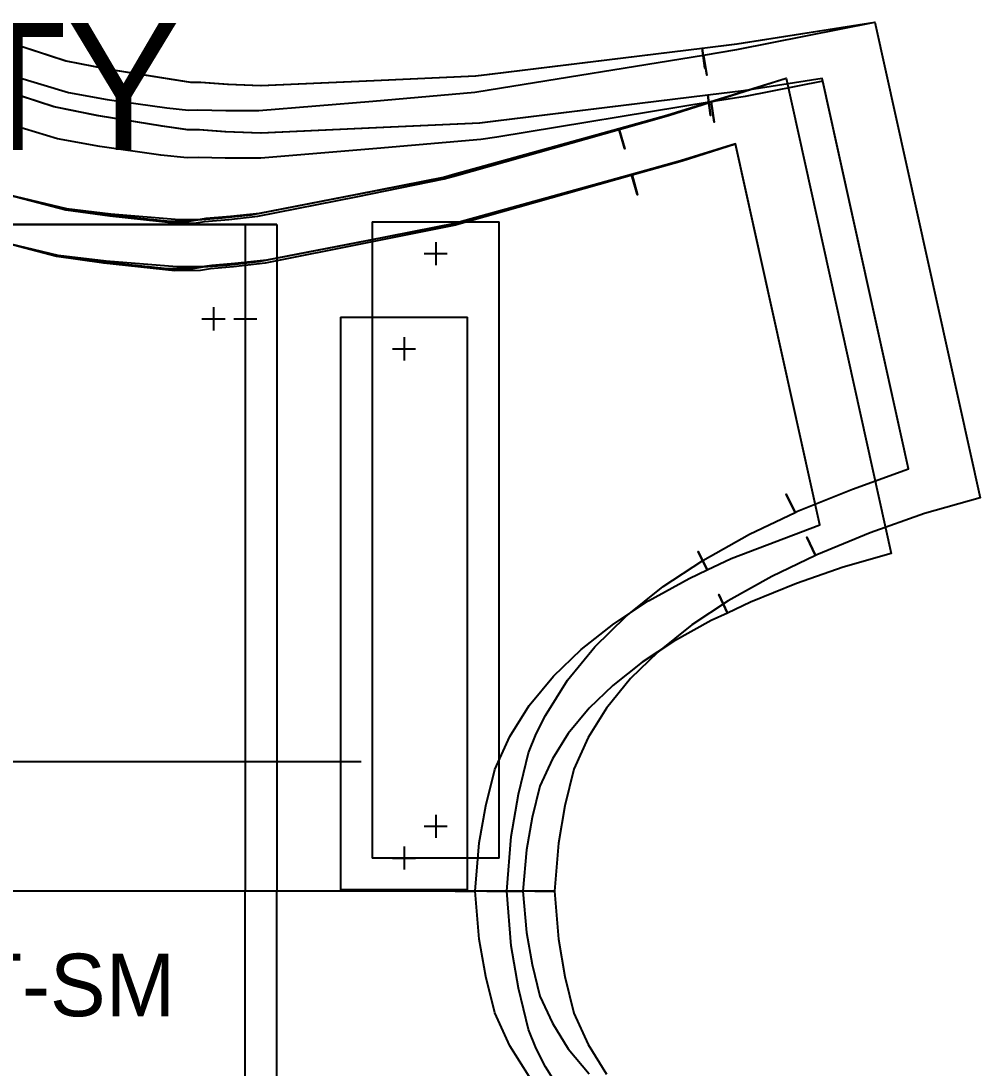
# Model space of a CAD drawing. Header units: inches. Extents: x 0 to 19.7, y 0 to 24.4.
# Drawn here: x 12.15 to 19.71, y 10.81 to 19.06 of the extents above; entities that cross this region are included whole.
import ezdxf
from ezdxf.enums import TextEntityAlignment as Align

# ---------------------------------------------------------------- set-up
doc = ezdxf.new("R2010")
doc.units = ezdxf.units.IN

msp = doc.modelspace()

# ---------------------------------------------------------------- linework, layer by layer
at = {"layer": 'T001L001'}
for points in [[(12.048, 18.891), (12.509, 18.742), (12.832, 18.678), (13.327, 18.598), (13.495, 18.572), (13.57, 18.573), (13.787, 18.558), (14.046, 18.547), (14.937, 18.587), (15.737, 18.623), (15.848, 18.637), (17.521, 18.842), (17.54, 18.683), (17.521, 18.842), (17.796, 18.875), (18.881, 19.045), (19.71, 15.299), (19.272, 15.174), (18.844, 15.022), (18.424, 14.85), (18.414, 14.845), (18.345, 14.989), (18.414, 14.845), (18.068, 14.679), (17.724, 14.487), (17.439, 14.297), (17.171, 14.084), (16.956, 13.874), (16.766, 13.642), (16.621, 13.41), (16.509, 13.161), (16.438, 12.872), (16.388, 12.578), (16.358, 12.2), (16.201, 12.2), (16.358, 12.2), (16.388, 11.823), (16.438, 11.529), (16.509, 11.24), (16.621, 10.991), (16.766, 10.759)], [(12.048, 18.891), (12.507, 18.742), (12.828, 18.678), (13.32, 18.598), (13.489, 18.572), (13.564, 18.573), (13.781, 18.558), (14.04, 18.547), (14.933, 18.587), (15.733, 18.623), (15.845, 18.637), (17.521, 18.842), (17.54, 18.683), (17.521, 18.842), (17.794, 18.875), (18.881, 19.045), (19.71, 15.299), (19.272, 15.174), (18.844, 15.022), (18.424, 14.85), (18.414, 14.845), (18.345, 14.989), (18.414, 14.845), (18.068, 14.679), (17.724, 14.487), (17.439, 14.297), (17.171, 14.084), (16.956, 13.874), (16.766, 13.642), (16.621, 13.41), (16.509, 13.161), (16.438, 12.872), (16.388, 12.578), (16.358, 12.2), (16.201, 12.2), (16.358, 12.2), (16.388, 11.823), (16.438, 11.529), (16.509, 11.24), (16.621, 10.991), (16.766, 10.759)], [(12.048, 18.891), (12.507, 18.742), (12.828, 18.678), (13.32, 18.598), (13.489, 18.572), (13.564, 18.573), (13.781, 18.558), (14.04, 18.547), (14.933, 18.587), (15.733, 18.623), (15.845, 18.637), (17.521, 18.842), (17.54, 18.683), (17.521, 18.842), (17.794, 18.875), (18.881, 19.045), (19.71, 15.299), (19.272, 15.174), (18.844, 15.022), (18.424, 14.85), (18.414, 14.845), (18.345, 14.989), (18.414, 14.845), (18.068, 14.679), (17.724, 14.487), (17.439, 14.297), (17.171, 14.084), (16.956, 13.874), (16.766, 13.642), (16.621, 13.41), (16.509, 13.161), (16.438, 12.872), (16.388, 12.578), (16.358, 12.2), (16.201, 12.2), (16.358, 12.2), (16.388, 11.823), (16.438, 11.529), (16.509, 11.24), (16.621, 10.991), (16.766, 10.759)], [(12.048, 18.891), (12.507, 18.742), (12.828, 18.678), (13.32, 18.598), (13.489, 18.572), (13.564, 18.573), (13.781, 18.558), (14.04, 18.547), (14.933, 18.587), (15.733, 18.623), (15.845, 18.637), (17.521, 18.842), (17.54, 18.683), (17.521, 18.842), (17.794, 18.875), (18.881, 19.045), (19.71, 15.299), (19.272, 15.174), (18.844, 15.022), (18.424, 14.85), (18.414, 14.845), (18.345, 14.989), (18.414, 14.845), (18.068, 14.679), (17.724, 14.487), (17.439, 14.297), (17.171, 14.084), (16.956, 13.874), (16.766, 13.642), (16.621, 13.41), (16.509, 13.161), (16.438, 12.872), (16.388, 12.578), (16.358, 12.2), (16.201, 12.2), (16.358, 12.2), (16.388, 11.823), (16.438, 11.529), (16.509, 11.24), (16.621, 10.991), (16.766, 10.759)], [(12.048, 18.891), (12.507, 18.742), (12.828, 18.678), (13.32, 18.598), (13.489, 18.572), (13.564, 18.573), (13.781, 18.558), (14.04, 18.547), (14.933, 18.587), (15.733, 18.623), (15.845, 18.637), (17.521, 18.842), (17.54, 18.683), (17.521, 18.842), (17.794, 18.875), (18.881, 19.045), (19.71, 15.299), (19.272, 15.174), (18.844, 15.022), (18.424, 14.85), (18.414, 14.845), (18.345, 14.989), (18.414, 14.845), (18.068, 14.679), (17.724, 14.487), (17.439, 14.297), (17.171, 14.084), (16.956, 13.874), (16.766, 13.642), (16.621, 13.41), (16.509, 13.161), (16.438, 12.872), (16.388, 12.578), (16.358, 12.2), (16.201, 12.2), (16.358, 12.2), (16.388, 11.823), (16.438, 11.529), (16.509, 11.24), (16.621, 10.991), (16.766, 10.759)], [(12.048, 18.891), (12.507, 18.742), (12.828, 18.678), (13.32, 18.598), (13.489, 18.572), (13.564, 18.573), (13.781, 18.558), (14.04, 18.547), (14.933, 18.587), (15.733, 18.623), (15.845, 18.637), (17.521, 18.842), (17.54, 18.683), (17.521, 18.842), (17.794, 18.875), (18.881, 19.045), (19.71, 15.299), (19.272, 15.174), (18.844, 15.022), (18.424, 14.85), (18.414, 14.845), (18.345, 14.989), (18.414, 14.845), (18.068, 14.679), (17.724, 14.487), (17.439, 14.297), (17.171, 14.084), (16.956, 13.874), (16.766, 13.642), (16.621, 13.41), (16.509, 13.161), (16.438, 12.872), (16.388, 12.578), (16.358, 12.2), (16.201, 12.2), (16.358, 12.2), (16.388, 11.823), (16.438, 11.529), (16.509, 11.24), (16.621, 10.991), (16.766, 10.759)], [(12.048, 18.891), (12.507, 18.742), (12.828, 18.678), (13.32, 18.598), (13.489, 18.572), (13.564, 18.573), (13.781, 18.558), (14.04, 18.547), (14.933, 18.587), (15.733, 18.623), (15.845, 18.637), (17.521, 18.842), (17.54, 18.683), (17.521, 18.842), (17.794, 18.875), (18.881, 19.045), (19.71, 15.299), (19.272, 15.174), (18.844, 15.022), (18.424, 14.85), (18.414, 14.845), (18.345, 14.989), (18.414, 14.845), (18.068, 14.679), (17.724, 14.487), (17.439, 14.297), (17.171, 14.084), (16.956, 13.874), (16.766, 13.642), (16.621, 13.41), (16.509, 13.161), (16.438, 12.872), (16.388, 12.578), (16.358, 12.2), (16.201, 12.2), (16.358, 12.2), (16.388, 11.823), (16.438, 11.529), (16.509, 11.24), (16.621, 10.991), (16.766, 10.759)], [(12.048, 18.891), (12.507, 18.742), (12.828, 18.678), (13.32, 18.598), (13.489, 18.572), (13.564, 18.573), (13.781, 18.558), (14.04, 18.547), (14.933, 18.587), (15.733, 18.623), (15.845, 18.637), (17.521, 18.842), (17.54, 18.683), (17.521, 18.842), (17.794, 18.875), (18.881, 19.045), (19.71, 15.299), (19.272, 15.174), (18.844, 15.022), (18.424, 14.85), (18.414, 14.845), (18.345, 14.989), (18.414, 14.845), (18.068, 14.679), (17.724, 14.487), (17.439, 14.297), (17.171, 14.084), (16.956, 13.874), (16.766, 13.642), (16.621, 13.41), (16.509, 13.161), (16.438, 12.872), (16.388, 12.578), (16.358, 12.2), (16.201, 12.2), (16.358, 12.2), (16.388, 11.823), (16.438, 11.529), (16.509, 11.24), (16.621, 10.991), (16.766, 10.759)], [(12.048, 18.891), (12.507, 18.742), (12.828, 18.678), (13.32, 18.598), (13.489, 18.572), (13.564, 18.573), (13.781, 18.558), (14.04, 18.547), (14.933, 18.587), (15.733, 18.623), (15.845, 18.637), (17.521, 18.842), (17.54, 18.683), (17.521, 18.842), (17.794, 18.875), (18.881, 19.045), (19.71, 15.299), (19.272, 15.174), (18.844, 15.022), (18.424, 14.85), (18.414, 14.845), (18.345, 14.989), (18.414, 14.845), (18.068, 14.679), (17.724, 14.487), (17.439, 14.297), (17.171, 14.084), (16.956, 13.874), (16.766, 13.642), (16.621, 13.41), (16.509, 13.161), (16.438, 12.872), (16.388, 12.578), (16.358, 12.2), (16.201, 12.2), (16.358, 12.2), (16.388, 11.823), (16.438, 11.529), (16.509, 11.24), (16.621, 10.991), (16.766, 10.759)], [(12.048, 18.891), (12.507, 18.742), (12.828, 18.678), (13.32, 18.598), (13.489, 18.572), (13.564, 18.573), (13.781, 18.558), (14.04, 18.547), (14.933, 18.587), (15.733, 18.623), (15.845, 18.637), (17.521, 18.842), (17.54, 18.683), (17.521, 18.842), (17.794, 18.875), (18.881, 19.045), (19.71, 15.299), (19.272, 15.174), (18.844, 15.022), (18.424, 14.85), (18.414, 14.845), (18.345, 14.989), (18.414, 14.845), (18.068, 14.679), (17.724, 14.487), (17.439, 14.297), (17.171, 14.084), (16.956, 13.874), (16.766, 13.642), (16.621, 13.41), (16.509, 13.161), (16.438, 12.872), (16.388, 12.578), (16.358, 12.2), (16.201, 12.2), (16.358, 12.2), (16.388, 11.823), (16.438, 11.529), (16.509, 11.24), (16.621, 10.991), (16.766, 10.759)], [(12.048, 18.891), (12.507, 18.742), (12.828, 18.678), (13.32, 18.598), (13.489, 18.572), (13.564, 18.573), (13.781, 18.558), (14.04, 18.547), (14.933, 18.587), (15.733, 18.623), (15.845, 18.637), (17.521, 18.842), (17.54, 18.683), (17.521, 18.842), (17.794, 18.875), (18.881, 19.045), (19.71, 15.299), (19.272, 15.174), (18.844, 15.022), (18.424, 14.85), (18.414, 14.845), (18.345, 14.989), (18.414, 14.845), (18.068, 14.679), (17.724, 14.487), (17.439, 14.297), (17.171, 14.084), (16.956, 13.874), (16.766, 13.642), (16.621, 13.41), (16.509, 13.161), (16.438, 12.872), (16.388, 12.578), (16.358, 12.2), (16.201, 12.2), (16.358, 12.2), (16.388, 11.823), (16.438, 11.529), (16.509, 11.24), (16.621, 10.991), (16.766, 10.759)], [(12.09, 18.624), (12.528, 18.492), (12.833, 18.437), (13.301, 18.37), (13.472, 18.352), (13.547, 18.356), (13.767, 18.349), (14.028, 18.349), (14.925, 18.424), (15.729, 18.493), (15.841, 18.512), (17.53, 18.787), (17.556, 18.629), (17.53, 18.787), (17.794, 18.83), (18.881, 19.045), (19.71, 15.299), (19.272, 15.174), (18.844, 15.022), (18.424, 14.85), (18.414, 14.845), (18.345, 14.989), (18.414, 14.845), (18.068, 14.679), (17.724, 14.487), (17.439, 14.297), (17.171, 14.084), (16.956, 13.874), (16.766, 13.642), (16.621, 13.41), (16.509, 13.161), (16.438, 12.872), (16.388, 12.578), (16.358, 12.2), (16.201, 12.2), (16.358, 12.2), (16.388, 11.823), (16.438, 11.529), (16.509, 11.24), (16.621, 10.991), (16.766, 10.759)], [(16.458, 10.54), (16.286, 10.816), (16.213, 10.961), (16.152, 11.111), (16.073, 11.437), (16.016, 11.77), (15.982, 12.2), (15.824, 12.2), (15.982, 12.2), (16.016, 12.631), (16.073, 12.963), (16.152, 13.29), (16.213, 13.44), (16.286, 13.585), (16.458, 13.861), (16.675, 14.125), (16.92, 14.365), (17.214, 14.599), (17.526, 14.806), (17.892, 15.011), (18.252, 15.183), (18.183, 15.328), (18.252, 15.183), (18.271, 15.193), (18.706, 15.366), (19.147, 15.528), (18.467, 18.601), (17.847, 18.504), (17.566, 18.47), (17.586, 18.311), (17.566, 18.47), (15.894, 18.265), (15.768, 18.249), (14.954, 18.212), (14.046, 18.172), (13.766, 18.183), (13.559, 18.198), (13.47, 18.197), (13.269, 18.227), (12.765, 18.309), (12.415, 18.378), (11.83, 18.567)], [(16.458, 10.54), (16.286, 10.816), (16.213, 10.961), (16.152, 11.111), (16.073, 11.437), (16.016, 11.77), (15.982, 12.2), (15.824, 12.2), (15.982, 12.2), (16.016, 12.631), (16.073, 12.963), (16.152, 13.29), (16.213, 13.44), (16.286, 13.585), (16.458, 13.861), (16.675, 14.125), (16.92, 14.365), (17.214, 14.599), (17.526, 14.806), (17.892, 15.011), (18.252, 15.183), (18.183, 15.328), (18.252, 15.183), (18.271, 15.193), (18.706, 15.366), (19.147, 15.528), (18.467, 18.601), (17.846, 18.504), (17.566, 18.47), (17.586, 18.311), (17.566, 18.47), (15.891, 18.265), (15.765, 18.249), (14.95, 18.212), (14.041, 18.172), (13.76, 18.183), (13.553, 18.198), (13.463, 18.197), (13.262, 18.227), (12.761, 18.309), (12.412, 18.379), (11.863, 18.556)], [(16.458, 10.54), (16.286, 10.816), (16.213, 10.961), (16.152, 11.111), (16.073, 11.437), (16.016, 11.77), (15.982, 12.2), (15.824, 12.2), (15.982, 12.2), (16.016, 12.631), (16.073, 12.963), (16.152, 13.29), (16.213, 13.44), (16.286, 13.585), (16.458, 13.861), (16.675, 14.125), (16.92, 14.365), (17.214, 14.599), (17.526, 14.806), (17.892, 15.011), (18.252, 15.183), (18.183, 15.328), (18.252, 15.183), (18.271, 15.193), (18.706, 15.366), (19.147, 15.528), (18.467, 18.601), (17.846, 18.504), (17.566, 18.47), (17.586, 18.311), (17.566, 18.47), (15.891, 18.265), (15.765, 18.249), (14.95, 18.212), (14.041, 18.172), (13.76, 18.183), (13.553, 18.198), (13.463, 18.197), (13.262, 18.227), (12.761, 18.309), (12.412, 18.379), (11.863, 18.556)], [(16.458, 10.54), (16.286, 10.816), (16.213, 10.961), (16.152, 11.111), (16.073, 11.437), (16.016, 11.77), (15.982, 12.2), (15.824, 12.2), (15.982, 12.2), (16.016, 12.631), (16.073, 12.963), (16.152, 13.29), (16.213, 13.44), (16.286, 13.585), (16.458, 13.861), (16.675, 14.125), (16.92, 14.365), (17.214, 14.599), (17.526, 14.806), (17.892, 15.011), (18.252, 15.183), (18.183, 15.328), (18.252, 15.183), (18.271, 15.193), (18.706, 15.366), (19.147, 15.528), (18.467, 18.601), (17.846, 18.504), (17.566, 18.47), (17.586, 18.311), (17.566, 18.47), (15.891, 18.265), (15.765, 18.249), (14.95, 18.212), (14.041, 18.172), (13.76, 18.183), (13.553, 18.198), (13.463, 18.197), (13.262, 18.227), (12.761, 18.309), (12.412, 18.379), (11.863, 18.556)], [(16.458, 10.54), (16.286, 10.816), (16.213, 10.961), (16.152, 11.111), (16.073, 11.437), (16.016, 11.77), (15.982, 12.2), (15.824, 12.2), (15.982, 12.2), (16.016, 12.631), (16.073, 12.963), (16.152, 13.29), (16.213, 13.44), (16.286, 13.585), (16.458, 13.861), (16.675, 14.125), (16.92, 14.365), (17.214, 14.599), (17.526, 14.806), (17.892, 15.011), (18.252, 15.183), (18.183, 15.328), (18.252, 15.183), (18.271, 15.193), (18.706, 15.366), (19.147, 15.528), (18.467, 18.601), (17.846, 18.504), (17.566, 18.47), (17.586, 18.311), (17.566, 18.47), (15.891, 18.265), (15.765, 18.249), (14.95, 18.212), (14.041, 18.172), (13.76, 18.183), (13.553, 18.198), (13.463, 18.197), (13.262, 18.227), (12.761, 18.309), (12.412, 18.379), (11.863, 18.556)], [(16.458, 10.54), (16.286, 10.816), (16.213, 10.961), (16.152, 11.111), (16.073, 11.437), (16.016, 11.77), (15.982, 12.2), (15.824, 12.2), (15.982, 12.2), (16.016, 12.631), (16.073, 12.963), (16.152, 13.29), (16.213, 13.44), (16.286, 13.585), (16.458, 13.861), (16.675, 14.125), (16.92, 14.365), (17.214, 14.599), (17.526, 14.806), (17.892, 15.011), (18.252, 15.183), (18.183, 15.328), (18.252, 15.183), (18.271, 15.193), (18.706, 15.366), (19.147, 15.528), (18.467, 18.601), (17.846, 18.504), (17.566, 18.47), (17.586, 18.311), (17.566, 18.47), (15.891, 18.265), (15.765, 18.249), (14.95, 18.212), (14.041, 18.172), (13.76, 18.183), (13.553, 18.198), (13.463, 18.197), (13.262, 18.227), (12.761, 18.309), (12.412, 18.379), (11.863, 18.556)], [(16.458, 10.54), (16.286, 10.816), (16.213, 10.961), (16.152, 11.111), (16.073, 11.437), (16.016, 11.77), (15.982, 12.2), (15.824, 12.2), (15.982, 12.2), (16.016, 12.631), (16.073, 12.963), (16.152, 13.29), (16.213, 13.44), (16.286, 13.585), (16.458, 13.861), (16.675, 14.125), (16.92, 14.365), (17.214, 14.599), (17.526, 14.806), (17.892, 15.011), (18.252, 15.183), (18.183, 15.328), (18.252, 15.183), (18.271, 15.193), (18.706, 15.366), (19.147, 15.528), (18.467, 18.601), (17.846, 18.504), (17.566, 18.47), (17.586, 18.311), (17.566, 18.47), (15.891, 18.265), (15.765, 18.249), (14.95, 18.212), (14.041, 18.172), (13.76, 18.183), (13.553, 18.198), (13.463, 18.197), (13.262, 18.227), (12.761, 18.309), (12.412, 18.379), (11.863, 18.556)], [(16.458, 10.54), (16.286, 10.816), (16.213, 10.961), (16.152, 11.111), (16.073, 11.437), (16.016, 11.77), (15.982, 12.2), (15.824, 12.2), (15.982, 12.2), (16.016, 12.631), (16.073, 12.963), (16.152, 13.29), (16.213, 13.44), (16.286, 13.585), (16.458, 13.861), (16.675, 14.125), (16.92, 14.365), (17.214, 14.599), (17.526, 14.806), (17.892, 15.011), (18.252, 15.183), (18.183, 15.328), (18.252, 15.183), (18.271, 15.193), (18.706, 15.366), (19.147, 15.528), (18.467, 18.601), (17.846, 18.504), (17.566, 18.47), (17.586, 18.311), (17.566, 18.47), (15.891, 18.265), (15.765, 18.249), (14.95, 18.212), (14.041, 18.172), (13.76, 18.183), (13.553, 18.198), (13.463, 18.197), (13.262, 18.227), (12.761, 18.309), (12.412, 18.379), (11.863, 18.556)], [(16.458, 10.54), (16.286, 10.816), (16.213, 10.961), (16.152, 11.111), (16.073, 11.437), (16.016, 11.77), (15.982, 12.2), (15.824, 12.2), (15.982, 12.2), (16.016, 12.631), (16.073, 12.963), (16.152, 13.29), (16.213, 13.44), (16.286, 13.585), (16.458, 13.861), (16.675, 14.125), (16.92, 14.365), (17.214, 14.599), (17.526, 14.806), (17.892, 15.011), (18.252, 15.183), (18.183, 15.328), (18.252, 15.183), (18.271, 15.193), (18.706, 15.366), (19.147, 15.528), (18.467, 18.601), (17.846, 18.504), (17.566, 18.47), (17.586, 18.311), (17.566, 18.47), (15.891, 18.265), (15.765, 18.249), (14.95, 18.212), (14.041, 18.172), (13.76, 18.183), (13.553, 18.198), (13.463, 18.197), (13.262, 18.227), (12.761, 18.309), (12.412, 18.379), (11.863, 18.556)], [(16.458, 10.54), (16.286, 10.816), (16.213, 10.961), (16.152, 11.111), (16.073, 11.437), (16.016, 11.77), (15.982, 12.2), (15.824, 12.2), (15.982, 12.2), (16.016, 12.631), (16.073, 12.963), (16.152, 13.29), (16.213, 13.44), (16.286, 13.585), (16.458, 13.861), (16.675, 14.125), (16.92, 14.365), (17.214, 14.599), (17.526, 14.806), (17.892, 15.011), (18.252, 15.183), (18.183, 15.328), (18.252, 15.183), (18.271, 15.193), (18.706, 15.366), (19.147, 15.528), (18.467, 18.601), (17.846, 18.504), (17.566, 18.47), (17.586, 18.311), (17.566, 18.47), (15.891, 18.265), (15.765, 18.249), (14.95, 18.212), (14.041, 18.172), (13.76, 18.183), (13.553, 18.198), (13.463, 18.197), (13.262, 18.227), (12.761, 18.309), (12.412, 18.379), (11.863, 18.556)], [(16.458, 10.54), (16.286, 10.816), (16.213, 10.961), (16.152, 11.111), (16.073, 11.437), (16.016, 11.77), (15.982, 12.2), (15.824, 12.2), (15.982, 12.2), (16.016, 12.631), (16.073, 12.963), (16.152, 13.29), (16.213, 13.44), (16.286, 13.585), (16.458, 13.861), (16.675, 14.125), (16.92, 14.365), (17.214, 14.599), (17.526, 14.806), (17.892, 15.011), (18.252, 15.183), (18.183, 15.328), (18.252, 15.183), (18.271, 15.193), (18.706, 15.366), (19.147, 15.528), (18.467, 18.601), (17.846, 18.504), (17.566, 18.47), (17.586, 18.311), (17.566, 18.47), (15.891, 18.265), (15.765, 18.249), (14.95, 18.212), (14.041, 18.172), (13.76, 18.183), (13.553, 18.198), (13.463, 18.197), (13.262, 18.227), (12.761, 18.309), (12.412, 18.379), (11.863, 18.556)], [(16.458, 10.54), (16.286, 10.816), (16.213, 10.961), (16.152, 11.111), (16.073, 11.437), (16.016, 11.77), (15.982, 12.2), (15.824, 12.2), (15.982, 12.2), (16.016, 12.631), (16.073, 12.963), (16.152, 13.29), (16.213, 13.44), (16.286, 13.585), (16.458, 13.861), (16.675, 14.125), (16.92, 14.365), (17.214, 14.599), (17.526, 14.806), (17.892, 15.011), (18.252, 15.183), (18.183, 15.328), (18.252, 15.183), (18.271, 15.193), (18.706, 15.366), (19.147, 15.528), (18.471, 18.582), (17.86, 18.461), (17.59, 18.417), (17.616, 18.259), (17.59, 18.417), (15.902, 18.141), (15.775, 18.121), (14.957, 18.051), (14.044, 17.974), (13.761, 17.974), (13.551, 17.98), (13.461, 17.976), (13.254, 17.998), (12.774, 18.067), (12.441, 18.127), (11.919, 18.284)], [(12.005, 17.699), (12.485, 17.575), (12.817, 17.53), (13.327, 17.478), (13.479, 17.478), (13.545, 17.488), (13.739, 17.503), (13.969, 17.528), (14.753, 17.68), (15.455, 17.818), (15.552, 17.845), (16.864, 18.207), (16.907, 18.053), (16.864, 18.207), (17.243, 18.312), (18.181, 18.605), (19.01, 14.859), (18.632, 14.753), (18.263, 14.624), (17.9, 14.477), (17.719, 14.391), (17.651, 14.536), (17.719, 14.391), (17.592, 14.331), (17.295, 14.166), (17.048, 14.004), (16.816, 13.821), (16.63, 13.641), (16.465, 13.442), (16.34, 13.242), (16.241, 13.028), (16.18, 12.779), (16.135, 12.526), (16.108, 12.2), (15.951, 12.2), (16.108, 12.2), (16.135, 11.875), (16.18, 11.622), (16.241, 11.373), (16.34, 11.159), (16.465, 10.959), (16.63, 10.76)], [(12.005, 17.699), (12.505, 17.568), (12.852, 17.52), (13.384, 17.463), (13.534, 17.464), (13.599, 17.475), (13.791, 17.491), (14.019, 17.517), (14.794, 17.671), (15.488, 17.811), (15.584, 17.838), (16.866, 18.201), (16.91, 18.047), (16.866, 18.201), (17.255, 18.31), (18.181, 18.605), (19.01, 14.859), (18.632, 14.753), (18.263, 14.624), (17.9, 14.477), (17.719, 14.391), (17.651, 14.536), (17.719, 14.391), (17.592, 14.331), (17.295, 14.166), (17.048, 14.004), (16.816, 13.821), (16.63, 13.641), (16.465, 13.442), (16.34, 13.242), (16.241, 13.028), (16.18, 12.779), (16.135, 12.526), (16.108, 12.2), (15.951, 12.2), (16.108, 12.2), (16.135, 11.875), (16.18, 11.622), (16.241, 11.373), (16.34, 11.159), (16.465, 10.959), (16.63, 10.76)], [(12.005, 17.699), (12.512, 17.578), (12.862, 17.537), (13.398, 17.492), (13.548, 17.492), (13.613, 17.502), (13.804, 17.517), (14.031, 17.542), (14.803, 17.692), (15.495, 17.828), (15.591, 17.854), (16.864, 18.207), (16.907, 18.053), (16.864, 18.207), (17.257, 18.316), (18.181, 18.605), (19.01, 14.859), (18.632, 14.753), (18.263, 14.624), (17.9, 14.477), (17.719, 14.391), (17.651, 14.536), (17.719, 14.391), (17.592, 14.331), (17.295, 14.166), (17.048, 14.004), (16.816, 13.821), (16.63, 13.641), (16.465, 13.442), (16.34, 13.242), (16.241, 13.028), (16.18, 12.779), (16.135, 12.526), (16.108, 12.2), (15.951, 12.2), (16.108, 12.2), (16.135, 11.875), (16.18, 11.622), (16.241, 11.373), (16.34, 11.159), (16.465, 10.959), (16.63, 10.76)], [(16.158, 10.739), (16.005, 10.982), (15.886, 11.242), (15.815, 11.529), (15.763, 11.821), (15.732, 12.2), (15.574, 12.2), (15.732, 12.2), (15.763, 12.58), (15.815, 12.872), (15.886, 13.158), (16.005, 13.419), (16.158, 13.662), (16.35, 13.894), (16.567, 14.103), (16.824, 14.306), (17.098, 14.487), (17.417, 14.664), (17.559, 14.731), (17.49, 14.875), (17.559, 14.731), (17.748, 14.82), (18.448, 15.086), (17.784, 18.085), (17.362, 17.951), (16.968, 17.84), (17.012, 17.686), (16.968, 17.84), (15.686, 17.478), (15.576, 17.447), (14.868, 17.304), (14.077, 17.146), (13.828, 17.117), (13.646, 17.103), (13.566, 17.089), (13.365, 17.088), (12.806, 17.147), (12.432, 17.2), (11.793, 17.367)], [(16.158, 10.739), (16.005, 10.982), (15.886, 11.242), (15.815, 11.529), (15.763, 11.821), (15.732, 12.2), (15.574, 12.2), (15.732, 12.2), (15.763, 12.58), (15.815, 12.872), (15.886, 13.158), (16.005, 13.419), (16.158, 13.662), (16.35, 13.894), (16.567, 14.103), (16.824, 14.306), (17.098, 14.487), (17.417, 14.664), (17.559, 14.731), (17.49, 14.875), (17.559, 14.731), (17.748, 14.82), (18.448, 15.086), (17.783, 18.088), (17.349, 17.952), (16.964, 17.846), (17.007, 17.692), (16.964, 17.846), (15.652, 17.483), (15.541, 17.452), (14.825, 17.312), (14.025, 17.157), (13.774, 17.13), (13.589, 17.116), (13.509, 17.103), (13.307, 17.103), (12.773, 17.157), (12.412, 17.207), (11.871, 17.346)], [(16.158, 10.739), (16.005, 10.982), (15.886, 11.242), (15.815, 11.529), (15.763, 11.821), (15.732, 12.2), (15.574, 12.2), (15.732, 12.2), (15.763, 12.58), (15.815, 12.872), (15.886, 13.158), (16.005, 13.419), (16.158, 13.662), (16.35, 13.894), (16.567, 14.103), (16.824, 14.306), (17.098, 14.487), (17.417, 14.664), (17.559, 14.731), (17.49, 14.875), (17.559, 14.731), (17.748, 14.82), (18.448, 15.086), (17.783, 18.087), (17.363, 17.956), (16.964, 17.846), (17.007, 17.692), (16.964, 17.846), (15.691, 17.493), (15.581, 17.463), (14.875, 17.324), (14.087, 17.171), (13.839, 17.144), (13.657, 17.13), (13.578, 17.117), (13.382, 17.117), (12.824, 17.164), (12.446, 17.208), (11.874, 17.345)], [(13.92, 17.451), (9.92, 17.451)], [(13.92, 17.451), (9.92, 17.451)], [(13.92, 17.451), (9.92, 17.451)], [(14.17, 17.451), (10.17, 17.451)], [(14.17, 17.451), (10.17, 17.451)], [(14.17, 17.451), (10.17, 17.451)], [(14.17, 17.451), (10.17, 17.451)], [(14.17, 17.451), (10.17, 17.451)], [(14.17, 17.451), (10.17, 17.451)], [(14.17, 17.451), (10.17, 17.451)], [(14.17, 17.451), (10.17, 17.451)], [(14.17, 17.451), (10.17, 17.451)], [(14.17, 17.451), (10.17, 17.451)], [(14.17, 17.451), (10.17, 17.451)], [(10.17, 17.451), (14.17, 17.451)], [(13.92, 17.451), (13.92, 12.2)], [(13.92, 17.451), (13.92, 12.2)], [(13.92, 17.451), (13.92, 12.2)], [(14.17, 17.451), (14.17, 12.2)], [(14.17, 17.451), (14.17, 12.2)], [(14.17, 17.451), (14.17, 12.2)], [(14.17, 17.451), (14.17, 12.2)], [(14.17, 17.451), (14.17, 12.2)], [(14.17, 17.451), (14.17, 12.2)], [(14.17, 17.451), (14.17, 12.2)], [(14.17, 17.451), (14.17, 12.2)], [(14.17, 17.451), (14.17, 12.2)], [(14.17, 17.451), (14.17, 12.2)], [(14.17, 17.451), (14.17, 12.2)], [(14.17, 17.451), (14.17, 12.2)], [(14.921, 17.472), (15.921, 17.472)], [(14.921, 17.472), (14.921, 12.461)], [(14.921, 17.472), (15.921, 17.472)], [(14.921, 17.472), (14.921, 12.461)], [(14.921, 17.472), (15.921, 17.472)], [(14.921, 17.472), (14.921, 12.461)], [(14.921, 17.472), (15.921, 17.472)], [(14.921, 17.472), (14.921, 12.461)], [(14.921, 17.472), (15.921, 17.472)], [(14.921, 17.472), (14.921, 12.461)], [(14.921, 17.472), (15.921, 17.472)], [(14.921, 17.472), (14.921, 12.461)], [(14.921, 17.472), (15.921, 17.472)], [(14.921, 17.472), (14.921, 12.461)], [(14.921, 17.472), (15.921, 17.472)], [(14.921, 17.472), (14.921, 12.461)], [(14.921, 17.472), (15.921, 17.472)], [(14.921, 17.472), (14.921, 12.461)], [(14.921, 17.472), (15.921, 17.472)], [(14.921, 17.472), (14.921, 12.461)], [(14.921, 17.472), (15.921, 17.472)], [(14.921, 17.472), (14.921, 12.461)], [(14.921, 17.472), (15.921, 17.472)], [(14.921, 17.472), (14.921, 12.461)], [(15.921, 12.461), (15.921, 17.472)], [(15.921, 12.461), (15.921, 17.472)], [(15.921, 12.461), (15.921, 17.472)], [(15.921, 12.461), (15.921, 17.472)], [(15.921, 12.461), (15.921, 17.472)], [(15.921, 12.461), (15.921, 17.472)], [(15.921, 12.461), (15.921, 17.472)], [(15.921, 12.461), (15.921, 17.472)], [(15.921, 12.461), (15.921, 17.472)], [(15.921, 12.461), (15.921, 17.472)], [(15.921, 12.461), (15.921, 17.472)], [(15.921, 12.461), (15.921, 17.472)], [(15.421, 17.313), (15.421, 17.131)], [(15.421, 17.313), (15.421, 17.131)], [(15.421, 17.313), (15.421, 17.131)], [(15.421, 17.313), (15.421, 17.131)], [(15.421, 17.313), (15.421, 17.131)], [(15.421, 17.313), (15.421, 17.131)], [(15.421, 17.313), (15.421, 17.131)], [(15.421, 17.313), (15.421, 17.131)], [(15.421, 17.313), (15.421, 17.131)], [(15.421, 17.313), (15.421, 17.131)], [(15.421, 17.313), (15.421, 17.131)], [(15.421, 17.313), (15.421, 17.131)], [(15.33, 17.222), (15.512, 17.222)], [(15.33, 17.222), (15.512, 17.222)], [(15.33, 17.222), (15.512, 17.222)], [(15.33, 17.222), (15.512, 17.222)], [(15.33, 17.222), (15.512, 17.222)], [(15.33, 17.222), (15.512, 17.222)], [(15.33, 17.222), (15.512, 17.222)], [(15.33, 17.222), (15.512, 17.222)], [(15.33, 17.222), (15.512, 17.222)], [(15.33, 17.222), (15.512, 17.222)], [(15.33, 17.222), (15.512, 17.222)], [(15.33, 17.222), (15.512, 17.222)], [(13.67, 16.8), (13.67, 16.618)], [(13.67, 16.8), (13.67, 16.618)], [(13.67, 16.8), (13.67, 16.618)], [(13.92, 16.8), (13.92, 16.618)], [(13.92, 16.8), (13.92, 16.618)], [(13.92, 16.8), (13.92, 16.618)], [(13.92, 16.8), (13.92, 16.618)], [(13.92, 16.8), (13.92, 16.618)], [(13.92, 16.8), (13.92, 16.618)], [(13.92, 16.8), (13.92, 16.618)], [(13.92, 16.8), (13.92, 16.618)], [(13.92, 16.8), (13.92, 16.618)], [(13.92, 16.8), (13.92, 16.618)], [(13.92, 16.8), (13.92, 16.618)], [(13.92, 16.8), (13.92, 16.618)], [(13.579, 16.709), (13.761, 16.709)], [(13.579, 16.709), (13.761, 16.709)], [(13.579, 16.709), (13.761, 16.709)], [(13.829, 16.709), (14.011, 16.709)], [(13.829, 16.709), (14.011, 16.709)], [(13.829, 16.709), (14.011, 16.709)], [(13.829, 16.709), (14.011, 16.709)], [(13.829, 16.709), (14.011, 16.709)], [(13.829, 16.709), (14.011, 16.709)], [(13.829, 16.709), (14.011, 16.709)], [(13.829, 16.709), (14.011, 16.709)], [(13.829, 16.709), (14.011, 16.709)], [(13.829, 16.709), (14.011, 16.709)], [(13.829, 16.709), (14.011, 16.709)], [(13.829, 16.709), (14.011, 16.709)], [(14.671, 16.722), (15.671, 16.722)], [(14.671, 16.722), (14.671, 12.211)], [(14.671, 16.722), (15.671, 16.722)], [(14.671, 16.722), (14.671, 12.211)], [(14.671, 16.722), (15.671, 16.722)], [(14.671, 16.722), (14.671, 12.211)], [(15.671, 12.211), (15.671, 16.722)], [(15.671, 12.211), (15.671, 16.722)], [(15.671, 12.211), (15.671, 16.722)], [(15.171, 16.563), (15.171, 16.381)], [(15.171, 16.563), (15.171, 16.381)], [(15.171, 16.563), (15.171, 16.381)], [(15.08, 16.472), (15.262, 16.472)], [(15.08, 16.472), (15.262, 16.472)], [(15.08, 16.472), (15.262, 16.472)], [(7.804, 13.221), (14.832, 13.221)], [(15.421, 12.802), (15.421, 12.62)], [(15.421, 12.802), (15.421, 12.62)], [(15.421, 12.802), (15.421, 12.62)], [(15.421, 12.802), (15.421, 12.62)], [(15.421, 12.802), (15.421, 12.62)], [(15.421, 12.802), (15.421, 12.62)], [(15.421, 12.802), (15.421, 12.62)], [(15.421, 12.802), (15.421, 12.62)], [(15.421, 12.802), (15.421, 12.62)], [(15.421, 12.802), (15.421, 12.62)], [(15.421, 12.802), (15.421, 12.62)], [(15.421, 12.802), (15.421, 12.62)], [(15.33, 12.711), (15.512, 12.711)], [(15.33, 12.711), (15.512, 12.711)], [(15.33, 12.711), (15.512, 12.711)], [(15.33, 12.711), (15.512, 12.711)], [(15.33, 12.711), (15.512, 12.711)], [(15.33, 12.711), (15.512, 12.711)], [(15.33, 12.711), (15.512, 12.711)], [(15.33, 12.711), (15.512, 12.711)], [(15.33, 12.711), (15.512, 12.711)], [(15.33, 12.711), (15.512, 12.711)], [(15.33, 12.711), (15.512, 12.711)], [(15.33, 12.711), (15.512, 12.711)], [(15.171, 12.552), (15.171, 12.37)], [(15.171, 12.552), (15.171, 12.37)], [(15.171, 12.552), (15.171, 12.37)], [(15.921, 12.461), (14.921, 12.461)], [(15.921, 12.461), (14.921, 12.461)], [(15.921, 12.461), (14.921, 12.461)], [(15.921, 12.461), (14.921, 12.461)], [(15.921, 12.461), (14.921, 12.461)], [(15.921, 12.461), (14.921, 12.461)], [(15.921, 12.461), (14.921, 12.461)], [(15.921, 12.461), (14.921, 12.461)], [(15.921, 12.461), (14.921, 12.461)], [(15.921, 12.461), (14.921, 12.461)], [(15.921, 12.461), (14.921, 12.461)], [(15.921, 12.461), (14.921, 12.461)], [(15.08, 12.461), (15.262, 12.461)], [(15.08, 12.461), (15.262, 12.461)], [(15.08, 12.461), (15.262, 12.461)], [(15.671, 12.211), (14.671, 12.211)], [(15.671, 12.211), (14.671, 12.211)], [(15.671, 12.211), (14.671, 12.211)], [(16.358, 12.2), (0, 12.2)], [(16.358, 12.2), (0, 12.2)], [(16.358, 12.2), (0, 12.2)], [(16.358, 12.2), (0, 12.2)], [(16.358, 12.2), (0, 12.2)], [(16.358, 12.2), (0, 12.2)], [(16.358, 12.2), (0, 12.2)], [(16.358, 12.2), (0, 12.2)], [(16.358, 12.2), (0, 12.2)], [(16.358, 12.2), (0, 12.2)], [(16.108, 12.2), (0, 12.2)], [(16.108, 12.2), (1, 12.2)], [(16.108, 12.2), (1, 12.2)], [(16.358, 12.2), (1, 12.2)], [(16.358, 12.2), (1, 12.2)], [(13.92, 7.679), (13.92, 12.2)], [(13.92, 7.679), (13.92, 12.2)], [(13.92, 7.679), (13.92, 12.2)], [(14.17, 6.929), (14.17, 12.2)], [(14.17, 6.929), (14.17, 12.2)], [(14.17, 6.929), (14.17, 12.2)], [(14.17, 6.929), (14.17, 12.2)], [(14.17, 6.929), (14.17, 12.2)], [(14.17, 6.929), (14.17, 12.2)], [(14.17, 6.929), (14.17, 12.2)], [(14.17, 6.929), (14.17, 12.2)], [(14.17, 6.929), (14.17, 12.2)], [(14.17, 6.929), (14.17, 12.2)], [(14.17, 6.929), (14.17, 12.2)], [(14.17, 6.929), (14.17, 12.2)]]:
    msp.add_lwpolyline(points, dxfattribs=at)

# ---------------------------------------------------------------- texts
at = {"layer": 'ABC'}
msp.add_text('LARGE UTILITY', height=1.000787, dxfattribs=at).set_placement((3.516, 18.54), align=Align.MIDDLE_LEFT)
msp.add_text('LARGE UTILITY', height=1.000787, dxfattribs=at).set_placement((3.516, 18.54), align=Align.MIDDLE_LEFT)
msp.add_text('LARGE UTILITY', height=1.000787, dxfattribs=at).set_placement((3.516, 18.54), align=Align.MIDDLE_LEFT)
msp.add_text('LARGE UTILITY', height=1.000787, dxfattribs=at).set_placement((3.516, 18.54), align=Align.MIDDLE_LEFT)
msp.add_text('LARGE UTILITY', height=1.000787, dxfattribs=at).set_placement((3.516, 18.54), align=Align.MIDDLE_LEFT)
msp.add_text('LARGE UTILITY', height=1.000787, dxfattribs=at).set_placement((3.516, 18.54), align=Align.MIDDLE_LEFT)
msp.add_text('LARGE UTILITY', height=1.000787, dxfattribs=at).set_placement((3.516, 18.54), align=Align.MIDDLE_LEFT)
msp.add_text('LARGE UTILITY', height=1.000787, dxfattribs=at).set_placement((3.516, 18.54), align=Align.MIDDLE_LEFT)
msp.add_text('LARGE UTILITY', height=1.000787, dxfattribs=at).set_placement((3.516, 18.54), align=Align.MIDDLE_LEFT)
msp.add_text('LARGE UTILITY', height=1.000787, dxfattribs=at).set_placement((3.516, 18.54), align=Align.MIDDLE_LEFT)
msp.add_text('LARGE UTILITY', height=1.000787, dxfattribs=at).set_placement((3.516, 18.54), align=Align.MIDDLE_LEFT)
msp.add_text('LARGE UTILITY', height=1.000787, dxfattribs=at).set_placement((3.516, 18.54), align=Align.MIDDLE_LEFT)
msp.add_text('LARGE UTILITY', height=1.000787, dxfattribs=at).set_placement((3.516, 18.54), align=Align.MIDDLE_LEFT)
msp.add_text('LARGE UTILITY', height=1.000787, dxfattribs=at).set_placement((3.516, 18.54), align=Align.MIDDLE_LEFT)
msp.add_text('LARGE UTILITY', height=1.000787, dxfattribs=at).set_placement((3.516, 18.54), align=Align.MIDDLE_LEFT)
msp.add_text('1094-793-018-C-FT-SM', height=0.49252, dxfattribs=at).set_placement((9.855, 11.461), align=Align.MIDDLE_CENTER)

doc.saveas('drawing.dxf')
